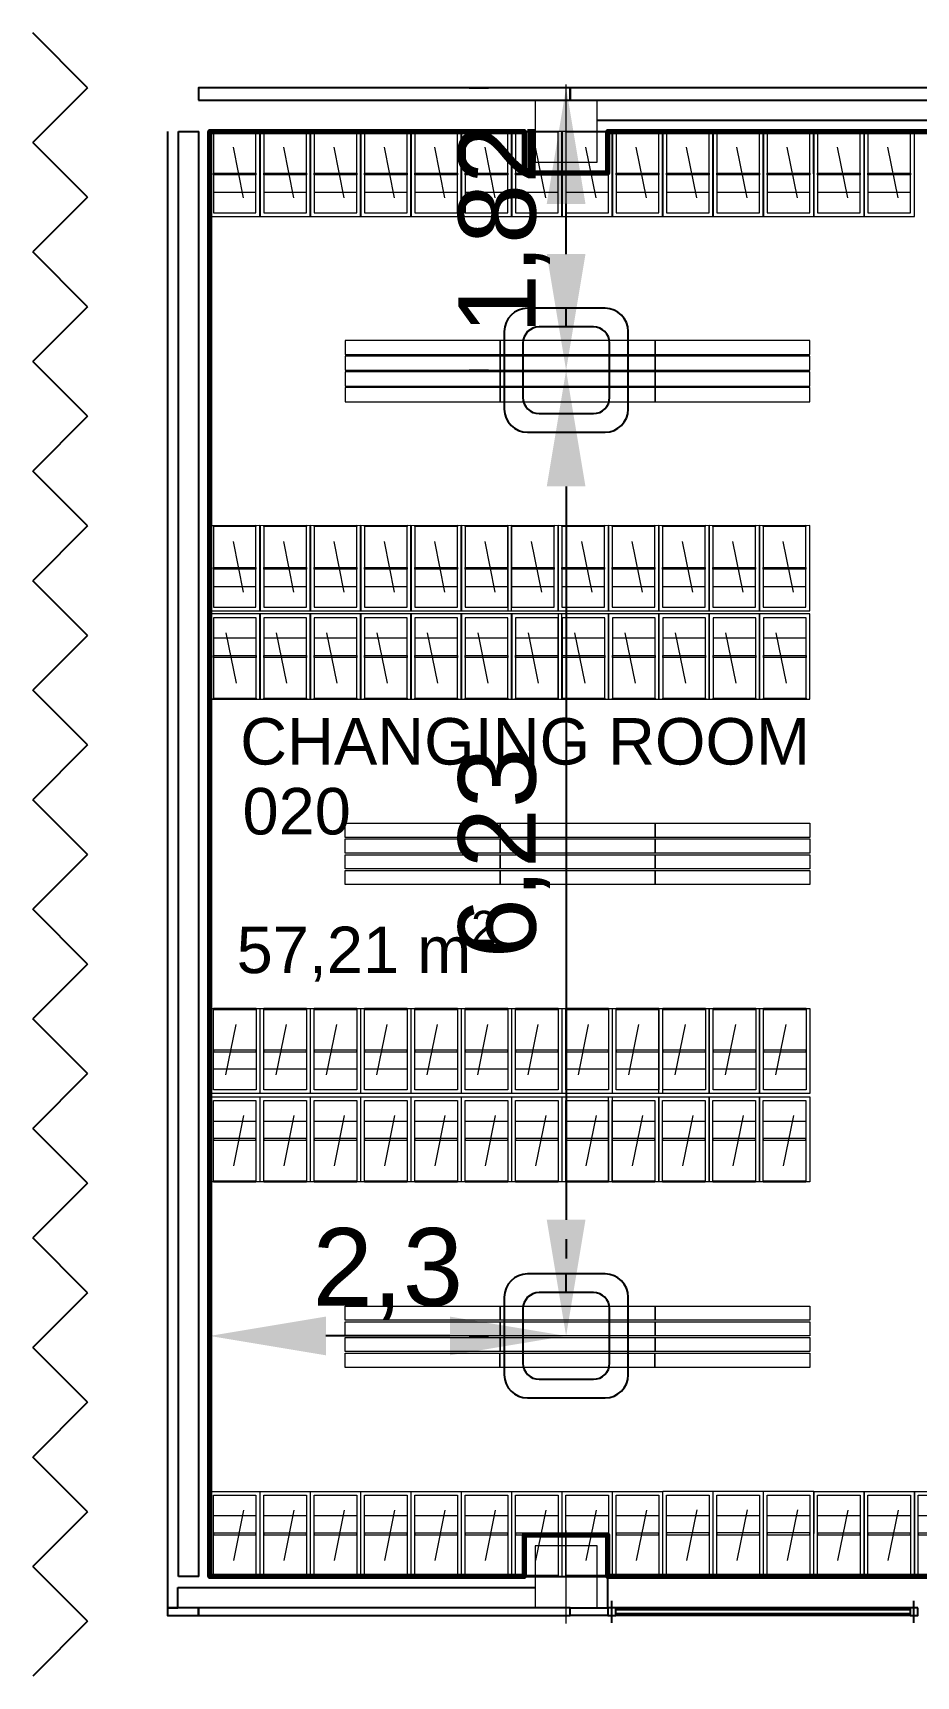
# Model space of a CAD drawing. Header units: millimetres. Extents: x 8.2 to 67, y 11.5 to 35.1.
# Drawn here: x 8.19 to 13.89, y 24.43 to 35.04 of the extents above; entities that cross this region are included whole.
import ezdxf

# ---------------------------------------------------------------- set-up
doc = ezdxf.new("R2010")
doc.units = ezdxf.units.MM
doc.linetypes.add('OF 00 Ground$0$DASHDOT2', pattern=[12.7, 6.35, -3.175, 0, -3.175])
for name, color, linetype in [('4A TEXTOS', 7, 'Continuous'), ('MAPAS', 7, 'Continuous'), ('OF 00 Ground$0$A-MARCOS', 1, 'Continuous'), ('OF 00 Ground$0$A-VENTANAS', 5, 'Continuous'), ('OF 00 Ground$0$panel fachada', 4, 'Continuous'), ('OF 00 Ground$0$Pladur', 3, 'Continuous'), ('sensores-oficinas', 10, 'Continuous')]:
    doc.layers.add(name, color=color, linetype=linetype)
for name, color, linetype, lineweight in [('COLUMN_AXES', 1, 'Continuous', 0), ('CONCRETE_COLUMN', 2, 'Continuous', 9), ('OF 00 Ground$0$4A ESCALERAS', 7, 'Continuous', 0), ('OF 00 Ground$0$4A MOBILIARIO', 9, 'Continuous', 0)]:
    doc.layers.add(name, color=color, linetype=linetype, lineweight=lineweight)
doc.layers.add('OF 00 Ground$0$Superficies', color=81, linetype='Continuous', lineweight=70, plot=False)
doc.styles.get("Standard").update_dxf_attribs({"font": 'arial.ttf'})
doc.dimstyles.new('ISO-25', dxfattribs={"dimtxt": 0.5, "dimasz": 0.75, "dimexe": 0.5, "dimexo": 0.625, "dimgap": 0.1, "dimtad": 1, "dimtoh": 1, "dimtxsty": 'Standard', "dimcen": 2.5, "dimadec": 0, "dimazin": 0, "dimtfac": 1, "dimtmove": 0, "dimatfit": 3, "dimfxl": 1, "dimarcsym": 0})

# ---------------------------------------------------------------- blocks, each defined once
blk = doc.blocks.new('OF 00 Ground$0$taquilla')
at = {"layer": 'OF 00 Ground$0$4A MOBILIARIO'}
for p, q in [((-0.000138, -0.000157), (0.000137, -0.000157)), ((0.000057, -0.000121), (-0.000009, -0.000447))]:
    blk.add_line(p, q, dxfattribs=at)
at = {"layer": 'OF 00 Ground$0$4A MOBILIARIO', "flags": 128}
for points in [[(-0.000162, 0), (0.000162, 0), (0.000162, -0.00055), (-0.000162, -0.00055), (-0.000162, 0)], [(-0.000138, -0.000025), (0.000137, -0.000025), (0.000137, -0.00055), (-0.000138, -0.00055), (-0.000138, -0.000025)], [(-0.000138, -0.000281), (0.000137, -0.000281), (0.000137, -0.000269), (-0.000138, -0.000269), (-0.000138, -0.000281)], [(-0.000138, -0.00055), (0.000137, -0.00055), (0.000137, -0.000544), (-0.000138, -0.000544), (-0.000138, -0.00055)]]:
    blk.add_lwpolyline(points, close=True, dxfattribs=at)
blk = doc.blocks.new('*U43')
at = {"layer": 'OF 00 Ground$0$A-MARCOS', "color": 6, "linetype": 'OF 00 Ground$0$DASHDOT2', "ltscale": 0.05}
for p, q in [((0.025, -0.096), (0.025, 0.046)), ((1.975, -0.096), (1.975, 0.046))]:
    blk.add_line(p, q, dxfattribs=at)
at = {"layer": 'OF 00 Ground$0$A-MARCOS', "flags": 128}
for points in [[(0, 0), (0.05, 0), (0.05, -0.05), (0, -0.05)], [(1.95, 0), (2, 0), (2, -0.05), (1.95, -0.05)]]:
    blk.add_lwpolyline(points, close=True, dxfattribs=at)
at = {"layer": 'OF 00 Ground$0$A-VENTANAS', "color": 6}
for p, q in [((0.05, 0), (1.95, 0)), ((0.05, -0.05), (1.95, -0.05))]:
    blk.add_line(p, q, dxfattribs=at)
at = {"layer": 'OF 00 Ground$0$A-VENTANAS'}
for p, q in [((0.05, -0.012), (1.95, -0.012)), ((0.05, -0.038), (1.95, -0.038))]:
    blk.add_line(p, q, dxfattribs=at)
blk = doc.blocks.new('Column axes')
at = {"layer": 'COLUMN_AXES'}
for p, q in [((0, -0.5), (0, 0.5)), ((-0.5, 0), (0.5, 0))]:
    blk.add_line(p, q, dxfattribs=at)
blk = doc.blocks.new('sensor-oficina')
at = {"layer": 'sensores-oficinas'}
for p, q in [((3081.317, 1620.29), (3080.817, 1620.29)), ((3081.067, 1620.17), (3081.067, 1620.29)), ((3081.242, 1620.17), (3080.892, 1620.17)), ((3080.667, 1620.14), (3080.667, 1619.64)), ((3080.787, 1620.065), (3080.787, 1619.715)), ((3081.347, 1619.715), (3081.347, 1620.065)), ((3081.467, 1619.64), (3081.467, 1620.14)), ((3080.892, 1619.61), (3081.242, 1619.61)), ((3080.817, 1619.49), (3081.317, 1619.49))]:
    blk.add_line(p, q, dxfattribs=at)
for centre, radius, start, end in [((3080.817, 1620.14), 0.15, 90, 180), ((3081.317, 1620.14), 0.15, 0, 90), ((3080.892, 1620.065), 0.105, 90, 180), ((3081.242, 1620.065), 0.105, 0, 90), ((3080.817, 1619.64), 0.15, 180, 270), ((3080.892, 1619.715), 0.105, 180, 270), ((3081.242, 1619.715), 0.105, 270, 0), ((3081.317, 1619.64), 0.15, 270, 0)]:
    blk.add_arc(centre, radius, start, end, dxfattribs=at)
blk = doc.blocks.new('*D71')
at = {"layer": 'Defpoints', "color": 0, "transparency": 16777216}
for p in [(11.631, 32.861), (11.631, 26.628), (11.631, 26.628)]:
    blk.add_point(p, dxfattribs=at)
at = {"layer": 'MAPAS', "color": 0, "lineweight": -2, "transparency": 16777216}
for p, q in [((11.006, 32.861), (11.131, 32.861)), ((11.631, 32.111), (11.631, 27.378)), ((11.006, 26.628), (11.131, 26.628))]:
    blk.add_line(p, q, dxfattribs=at)
at = {"layer": 'MAPAS', "color": 0, "transparency": 16777216}
for points in [[(11.506, 32.111), (11.756, 32.111), (11.631, 32.861)], [(11.506, 27.378), (11.756, 27.378), (11.631, 26.628)]]:
    blk.add_solid(points, dxfattribs=at)
at = {"layer": 'MAPAS', "color": 0, "transparency": 16777216, "insert": (11.231, 29.744), "char_height": 0.5, "attachment_point": 5, "rotation": 90}
blk.add_mtext('6,23', dxfattribs=at)
blk = doc.blocks.new('*D72')
at = {"layer": 'Defpoints', "color": 0, "transparency": 16777216}
for p in [(11.631, 34.685), (11.631, 34.685), (11.631, 32.861)]:
    blk.add_point(p, dxfattribs=at)
at = {"layer": 'MAPAS', "color": 0, "lineweight": -2, "transparency": 16777216}
for p, q in [((11.006, 34.685), (11.131, 34.685)), ((11.631, 33.611), (11.631, 33.935)), ((11.006, 32.861), (11.131, 32.861))]:
    blk.add_line(p, q, dxfattribs=at)
at = {"layer": 'MAPAS', "color": 0, "transparency": 16777216}
for points in [[(11.506, 33.935), (11.756, 33.935), (11.631, 34.685)], [(11.506, 33.611), (11.756, 33.611), (11.631, 32.861)]]:
    blk.add_solid(points, dxfattribs=at)
at = {"layer": 'MAPAS', "color": 0, "transparency": 16777216, "insert": (11.231, 33.773), "char_height": 0.5, "attachment_point": 5, "rotation": 90}
blk.add_mtext('1,82', dxfattribs=at)
blk = doc.blocks.new('*D73')
at = {"layer": 'Defpoints', "color": 0, "transparency": 16777216}
for p in [(9.33, 26.628), (9.33, 26.628), (11.631, 26.628)]:
    blk.add_point(p, dxfattribs=at)
at = {"layer": 'MAPAS', "color": 0, "lineweight": -2, "transparency": 16777216}
for p, q in [((9.33, 27.253), (9.33, 27.128)), ((11.631, 27.253), (11.631, 27.128)), ((10.881, 26.628), (10.08, 26.628))]:
    blk.add_line(p, q, dxfattribs=at)
at = {"layer": 'MAPAS', "color": 0, "transparency": 16777216}
for points in [[(10.08, 26.753), (10.08, 26.503), (9.33, 26.628)], [(10.881, 26.753), (10.881, 26.503), (11.631, 26.628)]]:
    blk.add_solid(points, dxfattribs=at)
at = {"layer": 'MAPAS', "color": 0, "transparency": 16777216, "insert": (10.48, 27.028), "char_height": 0.5, "attachment_point": 5}
blk.add_mtext('2,3', dxfattribs=at)

msp = doc.modelspace()

# ---------------------------------------------------------------- linework, layer by layer
at = {"layer": 'CONCRETE_COLUMN'}
for points in [[(11.431, 34.205), (11.831, 34.205), (11.831, 34.605), (11.431, 34.605), (11.431, 34.205)], [(11.431, 24.873), (11.831, 24.873), (11.831, 25.273), (11.431, 25.273), (11.431, 24.873)]]:
    msp.add_lwpolyline(points, close=True, dxfattribs=at)
at = {"layer": 'MAPAS'}
for points in [[(8.542, 34.685), (8.189, 35.039)], [(8.542, 34.685), (8.189, 34.332)], [(8.542, 33.978), (8.189, 34.332)], [(8.542, 33.978), (8.189, 33.625)], [(8.542, 33.271), (8.189, 33.625)], [(8.542, 33.271), (8.189, 32.918)], [(8.542, 32.564), (8.189, 32.918)], [(8.542, 32.564), (8.189, 32.21)], [(8.542, 31.857), (8.189, 32.21)], [(8.542, 31.857), (8.189, 31.503)], [(8.542, 31.15), (8.189, 31.503)], [(8.542, 31.15), (8.189, 30.796)], [(8.542, 30.443), (8.189, 30.796)], [(8.542, 30.443), (8.189, 30.089)], [(8.542, 29.736), (8.189, 30.089)], [(8.542, 29.736), (8.189, 29.382)], [(8.542, 29.028), (8.189, 29.382)], [(8.542, 29.028), (8.189, 28.675)], [(8.542, 28.321), (8.189, 28.675)], [(8.542, 28.321), (8.189, 27.968)], [(8.542, 27.614), (8.189, 27.968)], [(8.542, 27.614), (8.189, 27.261)], [(8.542, 26.907), (8.189, 27.261)], [(8.542, 26.907), (8.189, 26.554)], [(8.542, 26.2), (8.189, 26.554)], [(8.542, 26.2), (8.189, 25.846)], [(8.542, 25.493), (8.189, 25.846)], [(8.542, 25.493), (8.189, 25.139)], [(8.542, 24.786), (8.189, 25.139)], [(8.542, 24.786), (8.189, 24.432)]]:
    msp.add_lwpolyline(points, dxfattribs=at)
at = {"layer": 'OF 00 Ground$0$4A MOBILIARIO', "ltscale": 2000, "flags": 128}
for points in [[(11.205, 32.962), (11.205, 33.053), (10.205, 33.053), (10.205, 32.962), (11.205, 32.962)], [(12.205, 32.962), (12.205, 33.053), (11.205, 33.053), (11.205, 32.962), (12.205, 32.962)], [(13.205, 32.962), (13.205, 33.053), (12.205, 33.053), (12.205, 32.962), (13.205, 32.962)], [(11.205, 32.861), (11.205, 32.952), (10.205, 32.952), (10.205, 32.861), (11.205, 32.861)], [(12.205, 32.861), (12.205, 32.952), (11.205, 32.952), (11.205, 32.861), (12.205, 32.861)], [(13.205, 32.861), (13.205, 32.952), (12.205, 32.952), (12.205, 32.861), (13.205, 32.861)], [(11.205, 32.759), (11.205, 32.851), (10.205, 32.851), (10.205, 32.759), (11.205, 32.759)], [(12.205, 32.759), (12.205, 32.851), (11.205, 32.851), (11.205, 32.759), (12.205, 32.759)], [(13.205, 32.759), (13.205, 32.851), (12.205, 32.851), (12.205, 32.759), (13.205, 32.759)], [(11.205, 32.658), (11.205, 32.749), (10.205, 32.749), (10.205, 32.658), (11.205, 32.658)], [(12.205, 32.658), (12.205, 32.749), (11.205, 32.749), (11.205, 32.658), (12.205, 32.658)], [(13.205, 32.658), (13.205, 32.749), (12.205, 32.749), (12.205, 32.658), (13.205, 32.658)], [(11.205, 29.937), (11.205, 29.846), (10.205, 29.846), (10.205, 29.937), (11.205, 29.937)], [(12.205, 29.937), (12.205, 29.846), (11.205, 29.846), (11.205, 29.937), (12.205, 29.937)], [(13.205, 29.937), (13.205, 29.846), (12.205, 29.846), (12.205, 29.937), (13.205, 29.937)], [(11.205, 29.836), (11.205, 29.744), (10.205, 29.744), (10.205, 29.836), (11.205, 29.836)], [(12.205, 29.836), (12.205, 29.744), (11.205, 29.744), (11.205, 29.836), (12.205, 29.836)], [(13.205, 29.836), (13.205, 29.744), (12.205, 29.744), (12.205, 29.836), (13.205, 29.836)], [(11.205, 29.734), (11.205, 29.643), (10.205, 29.643), (10.205, 29.734), (11.205, 29.734)], [(12.205, 29.734), (12.205, 29.643), (11.205, 29.643), (11.205, 29.734), (12.205, 29.734)], [(13.205, 29.734), (13.205, 29.643), (12.205, 29.643), (12.205, 29.734), (13.205, 29.734)], [(11.205, 29.633), (11.205, 29.542), (10.205, 29.542), (10.205, 29.633), (11.205, 29.633)], [(12.205, 29.633), (12.205, 29.542), (11.205, 29.542), (11.205, 29.633), (12.205, 29.633)], [(13.205, 29.633), (13.205, 29.542), (12.205, 29.542), (12.205, 29.633), (13.205, 29.633)], [(11.205, 26.821), (11.205, 26.729), (10.205, 26.729), (10.205, 26.821), (11.205, 26.821)], [(12.205, 26.821), (12.205, 26.729), (11.205, 26.729), (11.205, 26.821), (12.205, 26.821)], [(13.205, 26.821), (13.205, 26.729), (12.205, 26.729), (12.205, 26.821), (13.205, 26.821)], [(11.205, 26.719), (11.205, 26.628), (10.205, 26.628), (10.205, 26.719), (11.205, 26.719)], [(12.205, 26.719), (12.205, 26.628), (11.205, 26.628), (11.205, 26.719), (12.205, 26.719)], [(13.205, 26.719), (13.205, 26.628), (12.205, 26.628), (12.205, 26.719), (13.205, 26.719)], [(11.204, 26.517), (11.204, 26.425), (10.204, 26.425), (10.204, 26.517), (11.204, 26.517)], [(11.205, 26.618), (11.205, 26.527), (10.205, 26.527), (10.205, 26.618), (11.205, 26.618)], [(12.204, 26.517), (12.204, 26.425), (11.204, 26.425), (11.204, 26.517), (12.204, 26.517)], [(12.205, 26.618), (12.205, 26.527), (11.205, 26.527), (11.205, 26.618), (12.205, 26.618)], [(13.204, 26.517), (13.204, 26.425), (12.204, 26.425), (12.204, 26.517), (13.204, 26.517)], [(13.205, 26.618), (13.205, 26.527), (12.205, 26.527), (12.205, 26.618), (13.205, 26.618)]]:
    msp.add_lwpolyline(points, close=True, dxfattribs=at)
at = {"layer": 'OF 00 Ground$0$panel fachada', "linetype": 'Continuous'}
for points in [[(9.258, 34.605), (11.658, 34.605), (11.658, 34.685), (9.258, 34.685)], [(11.658, 34.605), (14.058, 34.605), (14.058, 34.685), (11.658, 34.685)], [(9.258, 24.873), (9.058, 24.873), (9.058, 24.823), (9.258, 24.823)], [(11.658, 24.873), (9.258, 24.873), (9.258, 24.823), (11.658, 24.823)], [(11.658, 24.873), (11.901, 24.873), (11.901, 24.823), (11.658, 24.823)]]:
    msp.add_lwpolyline(points, close=True, dxfattribs=at)
at = {"layer": 'OF 00 Ground$0$Pladur', "linetype": 'Continuous'}
for p, q in [((18.631, 34.473), (11.831, 34.473)), ((9.058, 34.403), (9.058, 25.075)), ((9.128, 25.075), (9.128, 34.403)), ((9.128, 34.403), (9.26, 34.403)), ((9.26, 25.075), (9.26, 34.403)), ((9.33, 25.075), (9.33, 34.403)), ((11.361, 34.403), (9.33, 34.403)), ((16.483, 34.403), (11.901, 34.403)), ((9.058, 25.075), (9.058, 24.873)), ((9.26, 25.075), (9.128, 25.075)), ((9.33, 25.075), (11.361, 25.075)), ((11.901, 25.075), (16.258, 25.075)), ((9.125, 24.873), (9.125, 25.005)), ((9.125, 25.005), (9.258, 25.005)), ((9.258, 25.005), (11.431, 25.005)), ((9.058, 24.873), (9.125, 24.873))]:
    msp.add_line(p, q, dxfattribs=at)
for points in [[(11.361, 34.403), (11.361, 34.135)], [(11.361, 34.135), (11.901, 34.135), (11.901, 34.403)], [(11.901, 24.873), (11.901, 25.343), (11.361, 25.343), (11.361, 25.075)]]:
    msp.add_lwpolyline(points, dxfattribs=at)
at = {"layer": 'OF 00 Ground$0$Superficies'}
msp.add_lwpolyline([(14.158, 25.075), (11.901, 25.075), (11.901, 25.343), (11.361, 25.343), (11.361, 25.075), (9.33, 25.075), (9.33, 34.403), (11.361, 34.403), (11.361, 34.135), (11.901, 34.135), (11.901, 34.403), (16.483, 34.403)], dxfattribs=at)

# ---------------------------------------------------------------- block references
for p in [(-3069.435, -1587.029), (-3069.435, -1593.262)]:
    msp.add_blockref('sensor-oficina', p)
at = {"layer": 'COLUMN_AXES', "xscale": 0.6, "yscale": 0.6}
for p in [(11.631, 34.405), (11.631, 25.073)]:
    msp.add_blockref('Column axes', p, dxfattribs=at)
at = {"layer": 'OF 00 Ground$0$4A ESCALERAS', "ltscale": 2000, "extrusion": (0, 0, -1)}
for p, xscale, yscale, zscale, rotation in [((-9.492, 33.853), 999.9999999999986, 999.9999999999986, 999.9999999999986, 179.9982888801745), ((-9.817, 33.853), 999.9999999999986, 999.9999999999986, 999.9999999999986, 179.9982888801745), ((-10.142, 33.853), 999.9999999999986, 999.9999999999986, 999.9999999999986, 179.9982888801745), ((-10.467, 33.853), 999.9999999999986, 999.9999999999986, 999.9999999999986, 179.9982888801745), ((-10.792, 33.853), 999.9999999999986, 999.9999999999986, 999.9999999999986, 179.9982888801745), ((-11.117, 33.853), 999.9999999999986, 999.9999999999986, 999.9999999999986, 179.9982888801745), ((-11.442, 33.853), 999.9999999999986, 999.9999999999986, 999.9999999999986, 179.9982888801745), ((-11.767, 33.853), 999.9999999999986, 999.9999999999986, 999.9999999999986, 179.9982888801745), ((-12.092, 33.853), 999.9999999999986, 999.9999999999986, 999.9999999999986, 179.9982888801745), ((-12.417, 33.853), 999.9999999999986, 999.9999999999986, 999.9999999999986, 179.9982888801745), ((-12.742, 33.853), 999.9999999999986, 999.9999999999986, 999.9999999999986, 179.9982888801745), ((-13.067, 33.853), 999.9999999999986, 999.9999999999986, 999.9999999999986, 179.9982888801745), ((-13.392, 33.853), 999.9999999999986, 999.9999999999986, 999.9999999999986, 179.9982888801745), ((-13.717, 33.853), 999.9999999999986, 999.9999999999986, 999.9999999999986, 179.9982888801745), ((-9.492, 31.308), 999.9999999999986, 999.9999999999986, 999.9999999999986, 179.9982888801745), ((-9.817, 31.308), 999.9999999999986, 999.9999999999986, 999.9999999999986, 179.9982888801745), ((-10.142, 31.308), 999.9999999999986, 999.9999999999986, 999.9999999999986, 179.9982888801745), ((-10.467, 31.308), 999.9999999999986, 999.9999999999986, 999.9999999999986, 179.9982888801745), ((-10.792, 31.308), 999.9999999999986, 999.9999999999986, 999.9999999999986, 179.9982888801745), ((-11.117, 31.308), 999.9999999999986, 999.9999999999986, 999.9999999999986, 179.9982888801745), ((-11.417, 31.308), 999.9999999999986, 999.9999999999986, 999.9999999999986, 179.9982888801745), ((-11.742, 31.308), 999.9999999999986, 999.9999999999986, 999.9999999999986, 179.9982888801745), ((-12.067, 31.308), 999.9999999999986, 999.9999999999986, 999.9999999999986, 179.9982888801745), ((-12.392, 31.308), 999.9999999999986, 999.9999999999986, 999.9999999999986, 179.9982888801745), ((-12.717, 31.308), 999.9999999999986, 999.9999999999986, 999.9999999999986, 179.9982888801745), ((-13.042, 31.308), 999.9999999999986, 999.9999999999986, 999.9999999999986, 179.9982888801745), ((-9.492, 31.288), 1000, 1000, 1000, 359.9982888801743), ((-9.817, 31.288), 1000, 1000, 1000, 359.9982888801743), ((-10.142, 31.288), 1000, 1000, 1000, 359.9982888801743), ((-10.467, 31.288), 1000, 1000, 1000, 359.9982888801743), ((-10.792, 31.288), 1000, 1000, 1000, 359.9982888801743), ((-11.117, 31.288), 1000, 1000, 1000, 359.9982888801743), ((-11.442, 31.288), 1000, 1000, 1000, 359.9982888801743), ((-11.742, 31.288), 1000, 1000, 1000, 359.9982888801743), ((-12.067, 31.288), 1000, 1000, 1000, 359.9982888801743), ((-12.392, 31.288), 1000, 1000, 1000, 359.9982888801743), ((-12.717, 31.288), 1000, 1000, 1000, 359.9982888801743), ((-13.042, 31.288), 1000, 1000, 1000, 359.9982888801743), ((-9.492, 28.192), -999.9999999999986, 999.9999999999986, 1000, 180.0017111198257), ((-9.817, 28.192), -999.9999999999986, 999.9999999999986, 1000, 180.0017111198257), ((-10.142, 28.192), -999.9999999999986, 999.9999999999986, 1000, 180.0017111198257), ((-10.467, 28.192), -999.9999999999986, 999.9999999999986, 1000, 180.0017111198257), ((-10.792, 28.192), -999.9999999999986, 999.9999999999986, 1000, 180.0017111198257), ((-11.117, 28.192), -999.9999999999986, 999.9999999999986, 1000, 180.0017111198257), ((-11.442, 28.192), -999.9999999999986, 999.9999999999986, 1000, 180.0017111198257), ((-11.767, 28.192), -999.9999999999986, 999.9999999999986, 1000, 180.0017111198257), ((-12.092, 28.192), -999.9999999999986, 999.9999999999986, 1000, 180.0017111198257), ((-12.392, 28.192), -999.9999999999986, 999.9999999999986, 1000, 180.0017111198257), ((-12.717, 28.192), -999.9999999999986, 999.9999999999986, 1000, 180.0017111198257), ((-13.042, 28.192), -999.9999999999986, 999.9999999999986, 1000, 180.0017111198257), ((-9.492, 28.172), -1000, 1000, 1000, 0.001711119825591467), ((-9.817, 28.172), -1000, 1000, 1000, 0.001711119825591467), ((-10.142, 28.172), -1000, 1000, 1000, 0.001711119825591467), ((-10.467, 28.172), -1000, 1000, 1000, 0.001711119825591467), ((-10.792, 28.172), -1000, 1000, 1000, 0.001711119825591467), ((-11.117, 28.172), -1000, 1000, 1000, 0.001711119825591467), ((-11.442, 28.172), -1000, 1000, 1000, 0.001711119825591467), ((-11.767, 28.172), -1000, 1000, 1000, 0.001711119825591467), ((-12.067, 28.172), -1000, 1000, 1000, 0.001711119825591467), ((-12.392, 28.172), -1000, 1000, 1000, 0.001711119825591467), ((-12.717, 28.172), -1000, 1000, 1000, 0.001711119825591467), ((-13.042, 28.172), -1000, 1000, 1000, 0.001711119825591467), ((-9.492, 25.625), -1000, 1000, 1000, 0.001711119825591467), ((-9.817, 25.625), -1000, 1000, 1000, 0.001711119825591467), ((-10.142, 25.625), -1000, 1000, 1000, 0.001711119825591467), ((-10.467, 25.625), -1000, 1000, 1000, 0.001711119825591467), ((-10.792, 25.625), -1000, 1000, 1000, 0.001711119825591467), ((-11.117, 25.625), -1000, 1000, 1000, 0.001711119825591467), ((-11.442, 25.625), -1000, 1000, 1000, 0.001711119825591467), ((-11.767, 25.625), -1000, 1000, 1000, 0.001711119825591467), ((-12.092, 25.625), -1000, 1000, 1000, 0.001711119825591467), ((-12.417, 25.626), -1000, 1000, 1000, 0.001711119825591467), ((-12.742, 25.626), -1000, 1000, 1000, 0.001711119825591467), ((-13.067, 25.626), -1000, 1000, 1000, 0.001711119825591467), ((-13.392, 25.625), -1000, 1000, 1000, 0.001711119825591467), ((-13.717, 25.625), -1000, 1000, 1000, 0.001711119825591467), ((-14.042, 25.625), -1000, 1000, 1000, 0.001711119825591467)]:
    msp.add_blockref('OF 00 Ground$0$taquilla', p, dxfattribs=dict(at, xscale=xscale, yscale=yscale, zscale=zscale, rotation=rotation))
at = {"layer": 'OF 00 Ground$0$A-VENTANAS', "linetype": 'Continuous', "xscale": -1}
msp.add_blockref('*U43', (13.901, 24.873), dxfattribs=at)

# ---------------------------------------------------------------- texts
at = {"layer": '4A TEXTOS'}
for s, p in [('CHANGING ROOM', (9.527, 30.316)), ('020', (9.542, 29.865))]:
    msp.add_text(s, height=0.3, dxfattribs=at).set_placement(p)
at = {"layer": '4A TEXTOS', "insert": (9.504, 29.372), "char_height": 0.3, "attachment_point": 1}
msp.add_mtext_dynamic_manual_height_columns('\\A1;57,21 m{\\H0.7x;\\S2^ ;}', width=2630.99507, gutter_width=2, heights=[0], dxfattribs=at)

# ---------------------------------------------------------------- dimensions: what is measured, and where the dimension line sits
at = {"layer": 'MAPAS'}
for base, p2, picture, middle in [((11.631, 34.685), (11.631, 34.685), '*D72', (11.231, 33.773)), ((11.631, 26.628), (11.631, 26.628), '*D71', (11.231, 29.744))]:
    dim = msp.add_linear_dim(base=base, p1=(11.631, 32.861), p2=p2, angle=90, dimstyle='ISO-25', dxfattribs=at)
    dim.commit()
    dim.dimension.update_dxf_attribs({"geometry": picture, "text_midpoint": middle})
dim = msp.add_linear_dim(base=(9.33, 26.628), p1=(11.631, 26.628), p2=(9.33, 26.628), dimstyle='ISO-25', dxfattribs=at)
dim.commit()
dim.dimension.update_dxf_attribs({"geometry": '*D73', "text_midpoint": (10.48, 27.028)})

doc.saveas('drawing.dxf')
